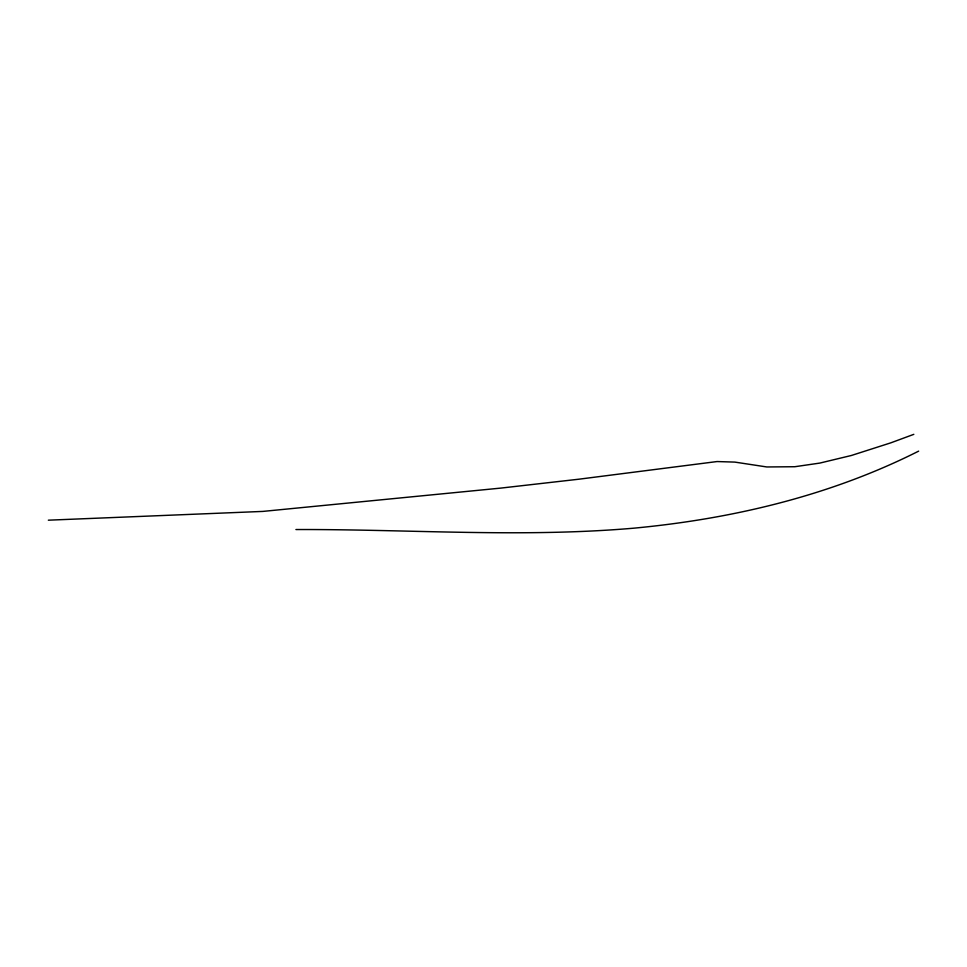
<?xml version="1.0" encoding="UTF-8"?>
<svg xmlns="http://www.w3.org/2000/svg" width="967" height="967" viewBox="0 0 967 967"><rect width="100%" height="100%" fill="white"/><g stroke="black" fill="none" stroke-linecap="round" stroke-linejoin="round"><path stroke-width="1.45" d="M918.65 451.13C830.121 495.757 732.164 518.916 633.844 528.175C521.455 537.87 408.521 529.154 295.926 529.541M913.815 434.34L890.788 442.85L851.395 455.481L819.823 463.084L794.814 466.723L766.807 466.964L734.884 462.105L717.091 461.549L579.028 479.185L500.966 488.081L262.879 511.41L48.35 520.186"/></g></svg>
